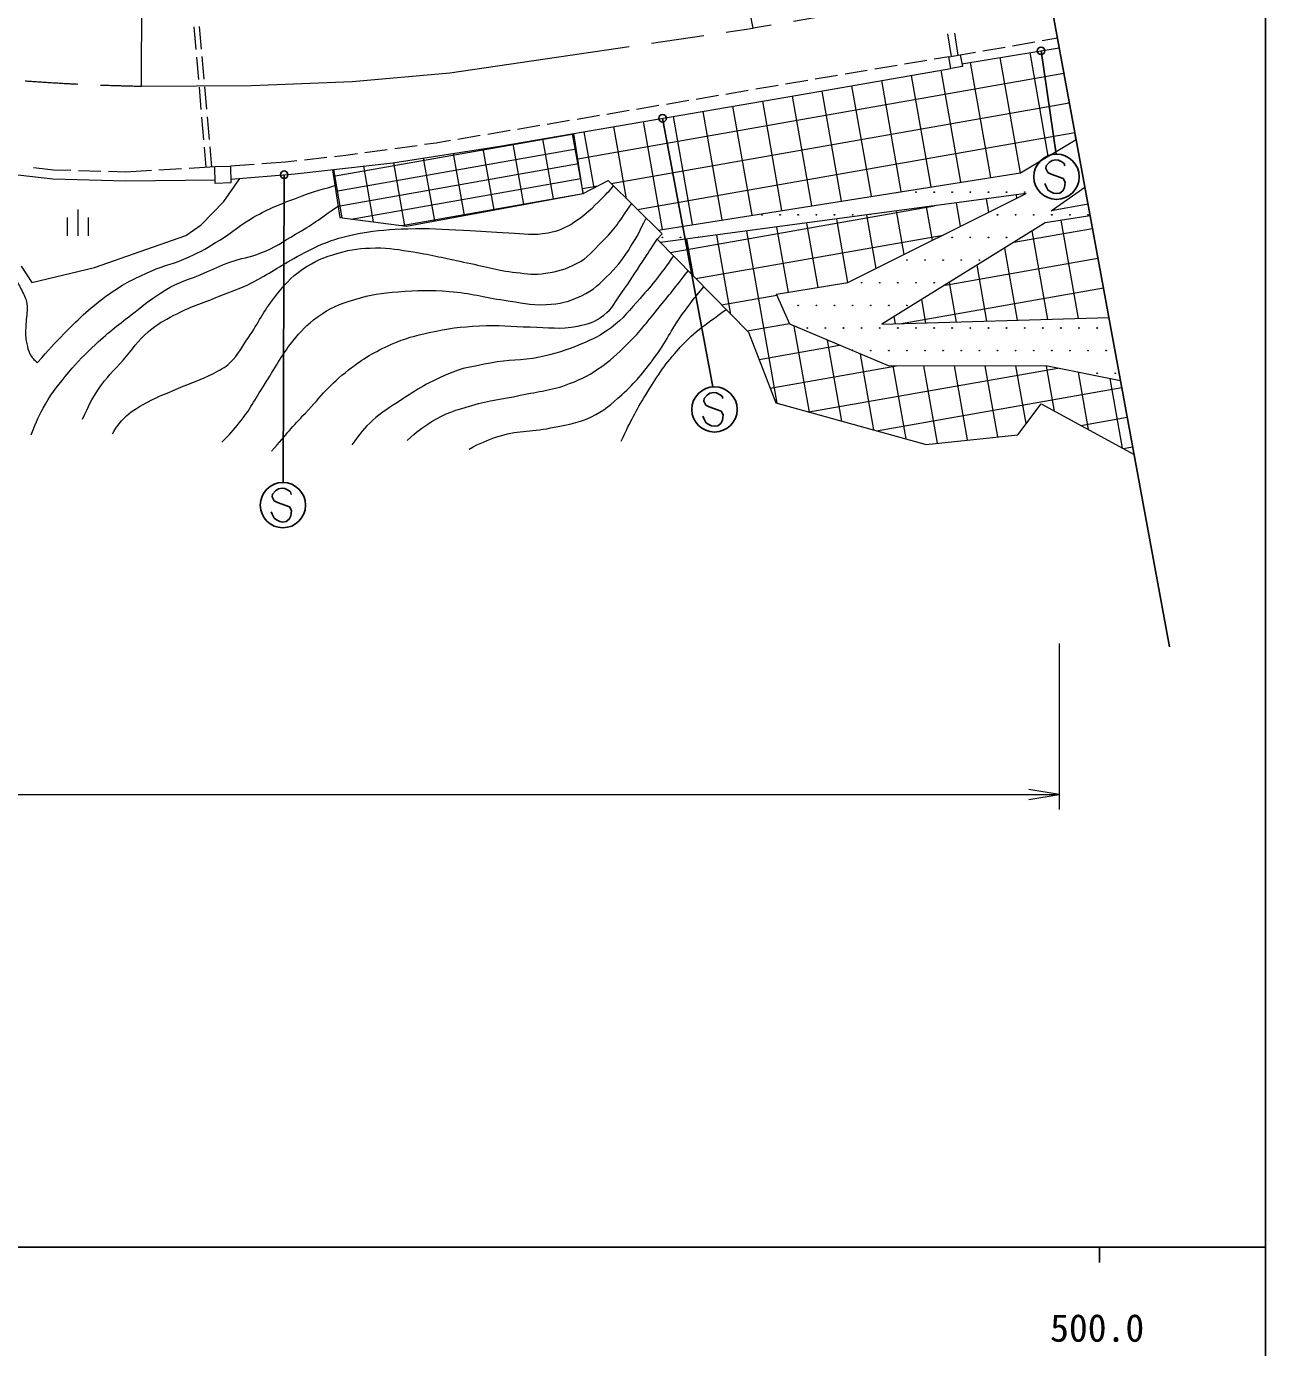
# Model space of a CAD drawing. Units: millimetres, scale not verified. Extents: x 40000 to 680000, y 20000 to 380000.
# Drawn here: x 496915 to 579000, y 198357 to 285878 of the extents above; entities that cross this region are included whole.
import ezdxf
from ezdxf.enums import TextEntityAlignment as Align

# ---------------------------------------------------------------- set-up
doc = ezdxf.new("R2010")
doc.units = ezdxf.units.MM
doc.header["$LTSCALE"] = 1000
doc.linetypes.add('CHAIN', pattern=[18.5, 12, -1.5, 3.5, -1.5])
for name, color, linetype, lineweight in [('M-BMK', 2, 'CHAIN', 13), ('M-BMK-OTRS', 5, 'Continuous', 25), ('M-STR-HTXT', 7, 'Continuous', 13), ('M-STR-STRC', 7, 'Continuous', 25), ('M-TTL-BAND', 7, 'Continuous', 25), ('M-WORK', 1, 'Continuous', 13)]:
    doc.layers.add(name, color=color, linetype=linetype, lineweight=lineweight)
doc.styles.add('ＭＳ ゴシック', font='')
doc.styles.get('ＭＳ ゴシック').set_extended_font_data('MS Gothic')

# ---------------------------------------------------------------- blocks, each defined once
blk = doc.blocks.new('open_arrow')
at = {"color": 0, "linetype": 'Continuous', "lineweight": -2}
blk.add_lwpolyline([(7.5, 1.25), (0, 0), (7.5, -1.25)], dxfattribs=at)

msp = doc.modelspace()

# ---------------------------------------------------------------- hatches: boundary and pattern name
at = {"layer": 'M-WORK'}
h = msp.add_hatch(dxfattribs=at)
h.set_pattern_fill('USER', color=256, style=0, pattern_type=2)
h.set_pattern_definition([(10, (562767, 276187), (-347.3, 1969.62), []), (280, (562767, 276187), (1969.62, 347.3), [])])
h.paths.add_polyline_path([(562767, 276187), (566447, 278393), (565330, 284457), (558882, 283403), (558914, 283221), (558148, 283087), (548901, 281469), (533167, 278785), (533794, 274810), (535446, 275662), (538768, 272387)])
h = msp.add_hatch(dxfattribs=at)
h.set_pattern_fill('USER', color=256, style=0, pattern_type=2)
h.set_pattern_definition([(280, (533794, 274810), (1969.62, 347.3), []), (10, (533794, 274810), (-173.65, 984.81), [])])
h.paths.add_polyline_path([(533794, 274810), (533167, 278785), (528281, 277952), (521195, 276833), (517188, 276388), (517677, 273211), (522099, 272652)])
h = msp.add_hatch(dxfattribs=at)
h.set_pattern_fill('USER', color=256, style=0, pattern_type=2)
h.set_pattern_definition([(10, (551332, 268914), (-347.3, 1969.62), []), (280, (551332, 268914), (1969.62, 347.3), [])])
h.paths.add_polyline_path([(551332, 268914), (563134, 274801), (538923, 271556), (544744, 265613), (546569, 260937), (556506, 258193), (562580, 258832), (564125, 260884), (570290, 257524), (569390, 262408), (564554, 263381), (554031, 263390), (547478, 266143), (546608, 268132)])
h = msp.add_hatch(dxfattribs=at)
h.set_pattern_fill('USER', color=256, style=0, pattern_type=2)
h.set_pattern_definition([(10, (568620, 266592), (-347.3, 1969.62), []), (280, (568620, 266592), (1969.62, 347.3), [])])
h.paths.add_polyline_path([(568620, 266592), (567378, 273334), (564406, 272870), (553590, 266143)])

# ---------------------------------------------------------------- linework, layer by layer
at = {"layer": 'M-BMK'}
for p, q in [((564486, 289041), (545047, 285754)), ((524972, 282797), (545047, 285754)), ((518498, 282238), (524972, 282797)), ((504547, 281922), (511825, 281958)), ((511825, 281958), (518498, 282238))]:
    msp.add_line(p, q, dxfattribs=at)
msp.add_arc((507051, 421899), 140000, 260.28636, 268.97512, dxfattribs=at)
at = {"layer": 'M-BMK-OTRS'}
msp.add_line((572635, 244785), (564486, 289041), dxfattribs=at)
at = {"layer": 'M-STR-HTXT'}
for p, q in [((545047, 285754), (539466, 315230)), ((504547, 281922), (504607, 311922)), ((565330, 245000), (565330, 234000)), ((195859, 235000), (565330, 235000))]:
    msp.add_line(p, q, dxfattribs=at)
at = {"layer": 'M-STR-STRC'}
for p, q in [((564128, 284261), (565119, 277417)), ((539061, 279790), (542382, 262000)), ((564464, 276646), (564441, 276476)), ((564657, 276854), (564464, 276646)), ((564853, 276994), (564657, 276854)), ((565102, 277044), (564853, 276994)), ((565276, 277020), (565102, 277044)), ((565493, 276912), (565276, 277020)), ((565658, 276800), (565493, 276912)), ((565709, 276633), (565658, 276800)), ((513923, 255665), (513989, 276052)), ((564441, 276476), (564569, 276202)), ((564569, 276202), (564796, 276092)), ((564796, 276092), (565595, 275811)), ((565595, 275811), (565715, 275552)), ((564445, 275313), (564387, 275478)), ((564572, 275047), (564445, 275313)), ((564727, 274937), (564572, 275047)), ((564946, 274825), (564727, 274937)), ((565127, 274800), (564946, 274825)), ((565378, 274843), (565127, 274800)), ((565565, 274987), (565378, 274843)), ((565671, 275211), (565565, 274987)), ((565715, 275552), (565671, 275211)), ((541808, 261233), (541784, 261062)), ((541784, 261062), (541913, 260789)), ((542001, 261441), (541808, 261233)), ((542197, 261580), (542001, 261441)), ((542446, 261631), (542197, 261580)), ((542620, 261607), (542446, 261631)), ((542836, 261498), (542620, 261607)), ((543001, 261387), (542836, 261498)), ((543053, 261219), (543001, 261387)), ((541789, 259900), (541730, 260065)), ((541913, 260789), (542140, 260679)), ((542140, 260679), (542938, 260397)), ((542938, 260397), (543059, 260139)), ((543059, 260139), (543015, 259797)), ((541916, 259634), (541789, 259900)), ((542070, 259524), (541916, 259634)), ((542290, 259411), (542070, 259524)), ((542470, 259386), (542290, 259411)), ((542722, 259429), (542470, 259386)), ((542909, 259574), (542722, 259429)), ((543015, 259797), (542909, 259574)), ((513216, 254894), (513192, 254724)), ((513192, 254724), (513321, 254450)), ((513408, 255102), (513216, 254894)), ((513605, 255242), (513408, 255102)), ((513854, 255292), (513605, 255242)), ((514028, 255268), (513854, 255292)), ((514244, 255159), (514028, 255268)), ((514409, 255048), (514244, 255159)), ((514461, 254880), (514409, 255048)), ((513321, 254450), (513547, 254340)), ((513547, 254340), (514346, 254059)), ((514346, 254059), (514467, 253800)), ((513197, 253561), (513138, 253726)), ((513323, 253295), (513197, 253561)), ((513478, 253185), (513323, 253295)), ((513698, 253072), (513478, 253185)), ((513878, 253047), (513698, 253072)), ((514129, 253091), (513878, 253047)), ((514316, 253235), (514129, 253091)), ((514423, 253459), (514316, 253235)), ((514467, 253800), (514423, 253459))]:
    msp.add_line(p, q, dxfattribs=at)
for centre, radius in [((564128, 284261), 250), ((539061, 279790), 250), ((565151, 275917), 1500), ((513989, 276052), 250), ((542495, 260504), 1500), ((513903, 254165), 1500)]:
    msp.add_circle(centre, radius, dxfattribs=at)
at = {"layer": 'M-TTL-BAND'}
for p, q in [((579000, 20000), (579000, 370000)), ((40000, 205000), (579000, 205000)), ((568000, 205000), (568000, 204000))]:
    msp.add_line(p, q, dxfattribs=at)
at = {"layer": 'M-WORK'}
for p, q in [((508159, 284350), (508032, 285845)), ((508348, 285868), (508481, 284374)), ((558184, 283892), (557942, 285394)), ((558391, 285437), (558623, 283969)), ((558882, 283403), (565330, 284457)), ((560269, 284255), (561747, 284512)), ((562240, 284598), (563718, 284854)), ((564210, 284940), (565209, 285114)), ((508328, 282357), (508202, 283852)), ((508525, 283876), (508659, 282382)), ((556564, 283618), (555085, 283369)), ((558012, 283862), (557057, 283701)), ((558012, 283862), (558778, 283996)), ((558148, 283087), (558012, 283862)), ((558778, 283996), (559777, 284169)), ((558778, 283996), (558914, 283221)), ((548901, 281469), (558148, 283087)), ((552619, 282955), (551140, 282706)), ((554592, 283286), (553112, 283037)), ((558914, 283221), (558148, 283087)), ((508497, 280364), (508371, 281859)), ((508703, 281884), (508836, 280390)), ((546702, 281959), (545223, 281711)), ((548675, 282291), (547195, 282042)), ((550647, 282623), (549168, 282374)), ((528281, 277952), (548901, 281469)), ((540786, 280964), (539306, 280715)), ((542758, 281296), (541279, 281047)), ((544730, 281628), (543251, 281379)), ((536841, 280301), (535362, 280052)), ((538813, 280632), (537334, 280384)), ((508666, 278371), (508540, 279866)), ((508880, 279892), (509013, 278398)), ((530924, 279305), (529445, 279057)), ((532896, 279637), (531417, 279388)), ((534869, 279969), (533389, 279720)), ((526979, 278642), (525500, 278393)), ((528952, 278974), (527473, 278725)), ((533794, 274810), (533167, 278785)), ((562767, 276187), (566447, 278393)), ((508820, 276564), (508709, 277873)), ((509058, 277900), (509175, 276585)), ((520817, 277706), (519331, 277502)), ((521195, 276833), (528281, 277952)), ((522799, 277978), (521313, 277774)), ((524052, 278150), (523294, 278046)), ((525007, 278310), (524052, 278150)), ((491353, 276626), (498664, 275785)), ((507694, 276498), (509390, 276597)), ((509390, 276597), (510437, 276624)), ((509418, 275480), (509390, 276597)), ((512010, 276739), (510437, 276624)), ((510437, 276624), (510466, 275507)), ((514082, 276891), (512509, 276776)), ((514837, 276974), (514082, 276891)), ((514721, 276114), (521195, 276833)), ((516825, 277193), (515334, 277029)), ((518078, 277330), (517322, 277247)), ((518836, 277434), (518078, 277330)), ((497379, 276537), (498707, 276384)), ((498664, 275785), (503511, 275651)), ((498707, 276384), (499855, 276352)), ((500355, 276338), (501854, 276297)), ((502354, 276283), (503502, 276251)), ((503502, 276251), (505198, 276351)), ((503511, 275651), (509407, 275718)), ((505697, 276380), (507194, 276468)), ((509989, 274286), (511050, 275806)), ((510459, 275757), (514721, 276114)), ((517188, 276388), (517677, 273211)), ((538768, 272387), (562767, 276187)), ((510466, 275507), (509418, 275480)), ((533794, 274810), (535446, 275662)), ((535446, 275662), (539025, 272134)), ((564805, 273669), (567028, 275239)), ((508480, 272741), (509989, 274286)), ((522099, 272652), (533794, 274810)), ((563134, 274801), (538923, 271556)), ((551332, 268914), (563134, 274801)), ((567238, 274097), (564805, 273669)), ((499637, 271997), (499637, 273222)), ((500337, 271997), (500337, 273747)), ((501037, 271997), (501037, 273222)), ((517677, 273211), (522099, 272652)), ((567378, 273334), (564406, 272870)), ((507485, 272030), (508480, 272741)), ((564406, 272870), (553590, 266143)), ((501429, 269917), (507485, 272030)), ((539025, 272134), (538693, 271790)), ((538693, 271790), (544744, 265613)), ((496571, 269997), (497277, 268918)), ((497277, 268918), (501429, 269917)), ((546608, 268132), (551332, 268914)), ((547478, 266143), (546608, 268132)), ((554031, 263390), (547478, 266143)), ((553590, 266143), (568620, 266592)), ((544744, 265613), (546569, 260937)), ((564554, 263381), (554031, 263390)), ((569390, 262408), (564554, 263381)), ((546569, 260937), (556506, 258193)), ((562580, 258832), (564125, 260884)), ((564125, 260884), (570290, 257524)), ((556506, 258193), (562580, 258832))]:
    msp.add_line(p, q, dxfattribs=at)
for centre in [(555842, 274900), (557042, 274900), (558242, 274900), (559442, 274900), (560642, 274900), (561842, 274900), (563042, 274900), (545642, 273400), (546842, 273400), (548042, 273400), (549242, 273400), (550442, 273400), (551642, 273400), (561242, 273400), (562442, 273400), (563642, 273400), (564842, 273400), (566042, 273400), (567242, 273400), (539042, 271900), (540242, 271900), (558242, 271900), (559442, 271900), (560642, 271900), (561842, 271900), (555242, 270400), (556442, 270400), (557642, 270400), (558842, 270400), (560042, 270400), (552242, 268900), (553442, 268900), (554642, 268900), (555842, 268900), (557042, 268900), (548042, 267400), (549242, 267400), (550442, 267400), (551642, 267400), (552842, 267400), (554042, 267400), (555242, 267400), (548642, 265900), (549842, 265900), (551042, 265900), (552242, 265900), (553442, 265900), (554642, 265900), (555842, 265900), (557042, 265900), (558242, 265900), (559442, 265900), (560642, 265900), (561842, 265900), (563042, 265900), (564242, 265900), (565442, 265900), (566642, 265900), (567842, 265900), (552842, 264400), (554042, 264400), (555242, 264400), (556442, 264400), (557642, 264400), (558842, 264400), (560042, 264400), (561242, 264400), (562442, 264400), (563642, 264400), (564842, 264400), (566042, 264400), (567242, 264400), (568442, 264400), (567842, 262900), (569042, 262900)]:
    msp.add_circle(centre, 22.5, dxfattribs=at)
for centre, start, end in [((554642, 274900), 189.50224, 8.49314), ((552842, 273400), 78.20514, 117.06562), ((541442, 271900), 350.09411, 205.17665), ((551642, 264400), 322.32517, 172.10474)]:
    msp.add_arc(centre, 22.5, start, end, dxfattribs=at)
for points, knots in [([(491353, 276626), (491934, 275779), (492081, 275556), (492538, 274864), (493440, 273501), (493893, 272704), (494776, 271330), (495331, 270465), (495694, 270013), (496215, 269127), (496378, 268849), (496468, 268692), (496605, 268399), (496763, 268063), (496883, 267878), (496943, 267511), (497018, 267045), (496905, 266775), (496890, 266304), (496877, 265901), (496839, 265675), (496872, 265273), (496885, 265105), (496903, 265011), (496943, 264847), (497006, 264587), (497014, 264427), (497138, 264190), (497279, 263920), (497400, 263824), (497653, 263604)], [0, 0, 0, 0, 1, 1, 1, 2, 2, 2, 3, 3, 3, 4, 4, 4, 5, 5, 5, 6, 6, 6, 7, 7, 7, 8, 8, 8, 9, 9, 9, 10, 10, 10, 10]), ([(497653, 263604), (498453, 264540), (498700, 264803), (499416, 265529), (500511, 266639), (501142, 267263), (502413, 268166), (503412, 268876), (504051, 269166), (505170, 269665), (506129, 270092), (506734, 270167), (507688, 270604), (508514, 270982), (508951, 271249), (509726, 271723), (510627, 272274), (511041, 272727), (511964, 273241), (513039, 273840), (513688, 274093), (514841, 274524), (515805, 274885), (516154, 274993), (517350, 275334)], [0, 0, 0, 0, 1, 1, 1, 2, 2, 2, 3, 3, 3, 4, 4, 4, 5, 5, 5, 6, 6, 6, 7, 7, 7, 8, 8, 8, 8]), ([(500633, 259856), (501057, 260801), (501208, 261118), (501698, 261855), (502242, 262672), (502680, 263030), (503323, 263773), (503970, 264519), (504262, 265009), (505002, 265664), (505587, 266182), (506002, 266366), (506689, 266739), (507801, 267343), (508506, 267511), (509673, 268000), (510510, 268351), (511012, 268475), (511822, 268888), (513040, 269509), (513653, 269983), (514859, 270628), (515586, 271018), (515988, 271258), (516759, 271552), (517619, 271880), (518126, 272014), (519032, 272173), (520247, 272387), (520943, 272433), (522176, 272475), (523619, 272525), (524428, 272446), (525870, 272387), (527044, 272338), (527698, 272249), (528872, 272209), (529891, 272174), (530481, 272014), (531483, 272209), (532188, 272346), (532583, 272513), (533188, 272902), (533871, 273341), (534201, 273669), (534786, 274234), (535202, 274635), (535345, 274785), (535806, 275307)], [0, 0, 0, 0, 1, 1, 1, 2, 2, 2, 3, 3, 3, 4, 4, 4, 5, 5, 5, 6, 6, 6, 7, 7, 7, 8, 8, 8, 9, 9, 9, 10, 10, 10, 11, 11, 11, 12, 12, 12, 13, 13, 13, 14, 14, 14, 15, 15, 15, 16, 16, 16, 16]), ([(497219, 258819), (497600, 259779), (497736, 260092), (498174, 260852), (498684, 261738), (499068, 262177), (499719, 262966), (500356, 263738), (500764, 264129), (501495, 264813), (502434, 265692), (503020, 266118), (504035, 266909), (504819, 267519), (505244, 267888), (506095, 268400), (507037, 268968), (507661, 269100), (508670, 269537), (509341, 269827), (509706, 270018), (510393, 270265), (511182, 270549), (511674, 270560), (512453, 270869), (513400, 271245), (513867, 271596), (514744, 272112), (515881, 272781), (516249, 273055), (517559, 273976)], [0, 0, 0, 0, 1, 1, 1, 2, 2, 2, 3, 3, 3, 4, 4, 4, 5, 5, 5, 6, 6, 6, 7, 7, 7, 8, 8, 8, 9, 9, 9, 10, 10, 10, 10]), ([(502611, 258895), (502849, 259299), (502955, 259438), (503224, 259747), (503672, 260262), (504020, 260468), (504609, 260813), (505489, 261328), (506048, 261493), (506980, 261905), (507880, 262303), (508433, 262423), (509298, 262891), (509755, 263138), (510042, 263250), (510417, 263610), (510992, 264162), (511163, 264605), (511616, 265262), (512320, 266283), (512578, 266952), (513347, 267926), (513986, 268734), (514358, 269215), (515212, 269791), (516046, 270353), (516591, 270576), (517557, 270856), (518495, 271129), (519057, 271195), (520034, 271203), (521028, 271210), (521583, 271088), (522565, 270936), (523866, 270736), (524578, 270528), (525869, 270270), (527231, 269998), (527977, 269726), (529358, 269578), (530114, 269496), (530553, 269402), (531303, 269524), (532132, 269660), (532609, 269779), (533355, 270164), (534122, 270560), (534420, 270994), (535033, 271602), (535921, 272483), (536174, 272915), (537000, 274130)], [0, 0, 0, 0, 1, 1, 1, 2, 2, 2, 3, 3, 3, 4, 4, 4, 5, 5, 5, 6, 6, 6, 7, 7, 7, 8, 8, 8, 9, 9, 9, 10, 10, 10, 11, 11, 11, 12, 12, 12, 13, 13, 13, 14, 14, 14, 15, 15, 15, 16, 16, 16, 17, 17, 17, 17]), ([(509869, 258337), (510430, 258907), (510590, 259096), (511015, 259616), (511756, 260523), (512024, 261140), (512666, 262120), (513409, 263252), (513713, 263966), (514558, 265024), (515114, 265719), (515461, 266100), (516183, 266622), (517051, 267249), (517636, 267485), (518661, 267794), (519753, 268124), (520401, 268201), (521538, 268300), (522865, 268416), (523619, 268425), (524948, 268327), (526378, 268222), (527150, 267932), (528571, 267741), (529650, 267596), (530255, 267389), (531342, 267448), (532284, 267499), (532833, 267629), (533686, 268034), (534523, 268431), (534894, 268846), (535551, 269499), (536186, 270132), (536479, 270555), (536963, 271311), (537410, 272009), (537547, 272295), (537958, 273185)], [0, 0, 0, 0, 1, 1, 1, 2, 2, 2, 3, 3, 3, 4, 4, 4, 5, 5, 5, 6, 6, 6, 7, 7, 7, 8, 8, 8, 9, 9, 9, 10, 10, 10, 11, 11, 11, 12, 12, 12, 13, 13, 13, 13]), ([(513159, 257737), (514205, 258969), (514497, 259303), (515397, 260268), (516471, 261420), (517004, 262153), (518248, 263119), (519272, 263914), (519914, 264294), (521098, 264824), (522032, 265242), (522604, 265370), (523602, 265596), (524883, 265887), (525622, 265971), (526933, 266049), (528242, 266128), (528978, 265978), (530289, 265969), (531517, 265962), (532230, 265775), (533433, 266023), (534150, 266170), (534588, 266291), (535165, 266742), (535760, 267208), (535922, 267647), (536363, 268261), (536934, 269052), (537213, 269523), (537749, 270338), (538120, 270904), (538237, 271083), (538693, 271790)], [0, 0, 0, 0, 1, 1, 1, 2, 2, 2, 3, 3, 3, 4, 4, 4, 5, 5, 5, 6, 6, 6, 7, 7, 7, 8, 8, 8, 9, 9, 9, 10, 10, 10, 11, 11, 11, 11]), ([(539789, 270672), (538786, 269311), (538502, 268899), (537562, 267861), (536846, 267070), (536497, 266557), (535644, 265916), (534933, 265382), (534464, 265172), (533646, 264824), (532613, 264384), (532000, 264203), (530902, 263971), (529651, 263707), (528906, 263821), (527652, 263572), (526513, 263345), (525838, 263291), (524775, 262826), (523383, 262217), (522660, 261744), (521391, 260908), (520776, 260502), (520420, 260282), (519873, 259789), (519248, 259226), (519051, 258948), (518461, 258164)], [0, 0, 0, 0, 1, 1, 1, 2, 2, 2, 3, 3, 3, 4, 4, 4, 5, 5, 5, 6, 6, 6, 7, 7, 7, 8, 8, 8, 9, 9, 9, 9]), ([(522137, 258457), (522807, 259067), (523068, 259266), (523736, 259682), (524699, 260282), (525338, 260456), (526426, 260774), (527650, 261133), (528378, 261163), (529623, 261440), (530907, 261727), (531672, 261742), (532900, 262213), (533782, 262552), (534261, 262811), (535031, 263359), (535848, 263939), (536245, 264350), (536949, 265064), (537717, 265841), (538065, 266353), (538761, 267195), (539555, 268156), (539802, 268476), (540751, 269690)], [0, 0, 0, 0, 1, 1, 1, 2, 2, 2, 3, 3, 3, 4, 4, 4, 5, 5, 5, 6, 6, 6, 7, 7, 7, 8, 8, 8, 8]), ([(526240, 257884), (527043, 258309), (527339, 258424), (528078, 258683), (529408, 259149), (530260, 258974), (531635, 259283), (532691, 259520), (533334, 259536), (534312, 260002), (535200, 260425), (535622, 260819), (536350, 261480), (537291, 262336), (537743, 262902), (538508, 263918), (539323, 265001), (539586, 265741), (540386, 266835), (540911, 267554), (541099, 267800), (541787, 268632)], [0, 0, 0, 0, 1, 1, 1, 2, 2, 2, 3, 3, 3, 4, 4, 4, 5, 5, 5, 6, 6, 6, 7, 7, 7, 7]), ([(536310, 258403), (537017, 259875), (537234, 260321), (537948, 261480), (538683, 262671), (539095, 263353), (540026, 264398), (541127, 265632), (541709, 266011), (543269, 267119)], [0, 0, 0, 0, 1, 1, 1, 2, 2, 2, 3, 3, 3, 3])]:
    msp.add_open_spline(points, degree=3, knots=knots, dxfattribs=at)

# ---------------------------------------------------------------- block references
at = {"layer": 'M-STR-HTXT', "xscale": 267, "yscale": 267, "rotation": 180}
msp.add_blockref('open_arrow', (565330, 235000), dxfattribs=at)

# ---------------------------------------------------------------- texts
at = {"layer": 'M-TTL-BAND', "style": 'ＭＳ ゴシック'}
msp.add_text('500.0', height=1833, dxfattribs=at).set_placement((567844, 198195), align=Align.BOTTOM_CENTER)

doc.saveas('drawing.dxf')
